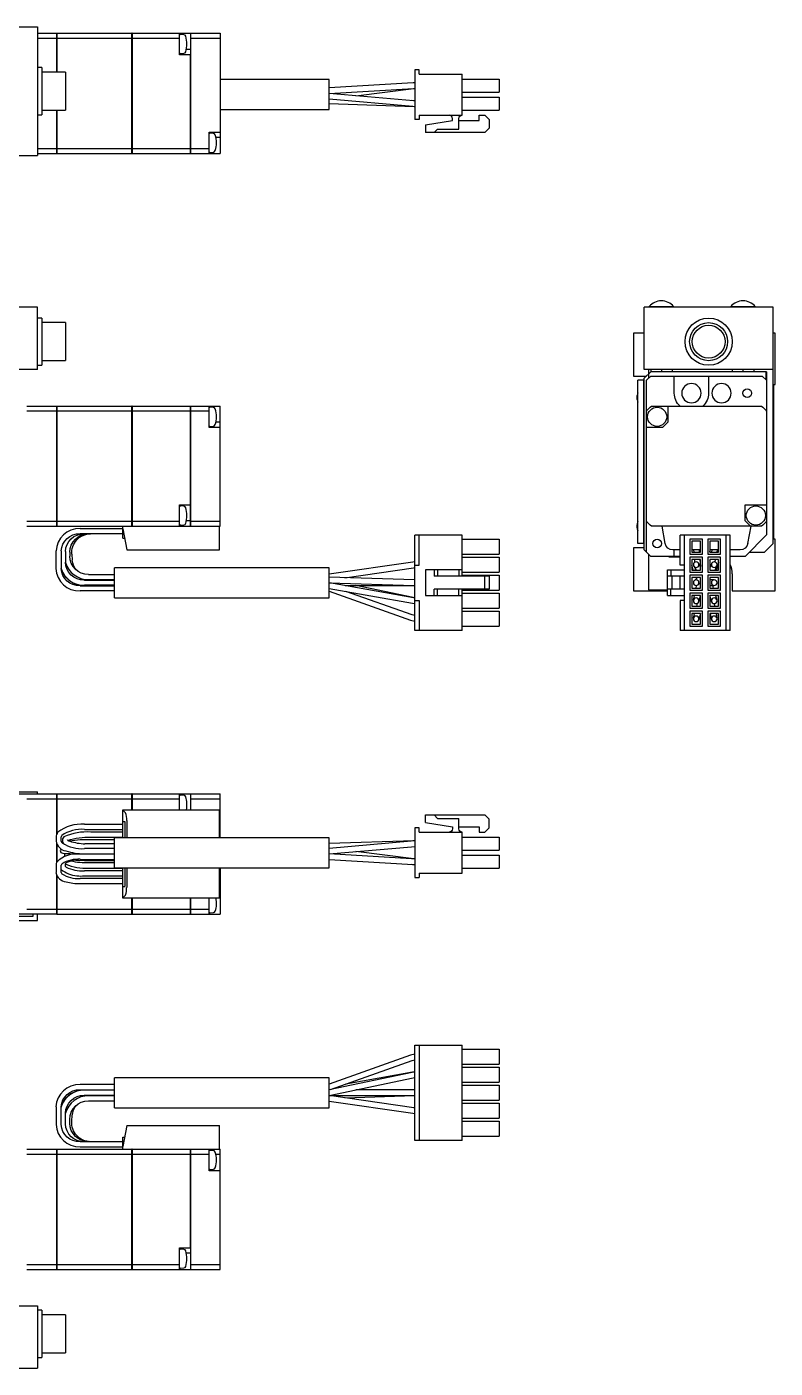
# Model space of a CAD drawing. Extents: x -2 to 412, y -8 to 324.
# Drawn here: x 237.2 to 411.5, y 11.5 to 323.9 of the extents above; entities that cross this region are included whole.
import ezdxf

# ---------------------------------------------------------------- set-up
doc = ezdxf.new("R2010")
doc.units = 0
doc.header["$LTSCALE"] = 0.5
doc.layers.add('MSM_CONTINUOUS', color=7, linetype='CONTINUOUS')

msp = doc.modelspace()

# ---------------------------------------------------------------- linework, layer by layer
at = {"layer": 'MSM_CONTINUOUS'}
for p, q in [((210.7, 323.91), (239.7, 323.91)), ((239.7, 323.91), (239.7, 293.91)), ((239.7, 322.41), (244.19, 322.41)), ((244.19, 313.33), (244.19, 322.41)), ((244.2, 322.41), (244.2, 313.33)), ((244.2, 322.41), (261.69, 322.41)), ((261.69, 294.41), (261.69, 322.41)), ((261.7, 322.4), (261.69, 322.4)), ((261.7, 322.41), (275.3, 322.41)), ((261.7, 322.41), (261.7, 294.41)), ((272.8, 317.41), (272.8, 322.41)), ((273.78, 322.07), (273.01, 322.14)), ((275.31, 322.41), (282.2, 322.41)), ((275.31, 322.41), (275.31, 294.41)), ((282.2, 322.41), (282.2, 294.41)), ((239.7, 321.25), (244.19, 321.25)), ((244.2, 321.25), (261.69, 321.25)), ((261.7, 321.24), (261.69, 321.24)), ((261.7, 321.25), (272.8, 321.25)), ((275.3, 318.66), (274.37, 318.66)), ((275.31, 321.25), (282.2, 321.25)), ((275.3, 317.41), (272.8, 317.41)), ((273.01, 317.67), (273.78, 317.74)), ((275.3, 294.41), (275.3, 317.41)), ((240.7, 314.41), (239.7, 314.41)), ((240.7, 314.41), (240.7, 303.41)), ((246.2, 313.33), (240.7, 313.33)), ((244.2, 313.48), (244.19, 313.46)), ((246.2, 313.33), (246.2, 304.48)), ((327.6, 313.9), (327.6, 302.3)), ((328.6, 313.9), (327.6, 313.9)), ((328.6, 312.9), (328.6, 313.9)), ((328.6, 312.9), (338.6, 312.9)), ((338.6, 303.3), (338.6, 312.9)), ((307.6, 311.64), (282.2, 311.64)), ((307.6, 304.64), (307.6, 311.64)), ((327.18, 310.83), (307.6, 309.71)), ((307.6, 308.4), (327.25, 309.53)), ((313.82, 307.86), (327.37, 309.52)), ((327.6, 310.85), (327.18, 310.83)), ((327.25, 309.53), (327.6, 309.55)), ((327.58, 309.54), (327.6, 309.54)), ((338.6, 311.7), (347.2, 311.7)), ((347.2, 311.7), (347.2, 308.7)), ((307.6, 307.1), (327.13, 305.39)), ((327.24, 306.69), (307.62, 308.41)), ((327.6, 306.67), (326.82, 306.72)), ((327.6, 306.66), (327.24, 306.69)), ((338.6, 308.7), (347.2, 308.7)), ((338.6, 307.5), (347.2, 307.5)), ((347.2, 307.5), (347.2, 304.5)), ((239.7, 303.41), (240.7, 303.41)), ((240.7, 304.48), (246.2, 304.48)), ((244.19, 294.41), (244.19, 304.48)), ((244.19, 303.71), (244.2, 303.69)), ((244.2, 304.48), (244.2, 294.41)), ((282.2, 304.64), (307.6, 304.64)), ((307.6, 306.01), (327.46, 305.36)), ((327.13, 305.39), (327.6, 305.36)), ((327.46, 305.36), (327.6, 305.35)), ((328.6, 303.3), (338.6, 303.3)), ((328.6, 303.3), (328.6, 302.3)), ((338.6, 304.5), (347.2, 304.5)), ((342.6, 303.3), (343.9, 303.3)), ((342.6, 302.1), (342.6, 303.3)), ((343.9, 303.3), (344.9, 302.3)), ((328.6, 302.3), (327.6, 302.3)), ((330.1, 301.1), (336.35, 302.1)), ((330.1, 301.1), (330.1, 299.3)), ((332.1, 299.3), (332.9, 300.1)), ((332.9, 300.1), (337.85, 300.1)), ((336.35, 302.1), (336.35, 302.55)), ((337.85, 300.1), (337.85, 302.55)), ((337.85, 302.1), (342.6, 302.1)), ((344.9, 300.3), (343.9, 299.3)), ((344.9, 302.3), (344.9, 300.3)), ((279.7, 299.41), (282.2, 299.41)), ((279.7, 294.41), (279.7, 299.41)), ((280.67, 299.07), (279.9, 299.14)), ((282.2, 298.16), (281.26, 298.16)), ((343.9, 299.3), (330.1, 299.3)), ((161.2, 293.91), (239.7, 293.91)), ((239.7, 295.56), (244.19, 295.56)), ((239.7, 294.41), (244.19, 294.41)), ((244.2, 295.56), (261.69, 295.56)), ((244.2, 294.41), (261.69, 294.41)), ((261.7, 295.56), (261.69, 295.56)), ((261.7, 294.42), (261.69, 294.42)), ((261.7, 295.56), (275.3, 295.56)), ((261.7, 294.41), (275.3, 294.41)), ((275.31, 295.56), (279.7, 295.56)), ((275.31, 294.41), (282.2, 294.41)), ((279.9, 294.67), (280.67, 294.74)), ((239.7, 258.58), (210.7, 258.58)), ((239.7, 244.08), (239.7, 258.58)), ((381.02, 244.08), (381.02, 258.58)), ((411.02, 258.58), (381.02, 258.58)), ((382.17, 258.74), (387.87, 258.74)), ((382.17, 258.74), (382.17, 258.58)), ((387.87, 258.58), (387.87, 258.74)), ((401.17, 258.74), (406.87, 258.74)), ((401.17, 258.74), (401.17, 258.58)), ((406.87, 258.58), (406.87, 258.74)), ((411.02, 203.58), (411.02, 258.58)), ((240.7, 256.08), (239.7, 256.08)), ((240.7, 256.08), (240.7, 245.08)), ((246.2, 255.01), (240.7, 255.01)), ((246.2, 255.01), (246.2, 246.16)), ((381.02, 252.58), (378.52, 252.58)), ((378.52, 252.58), (378.52, 242.58)), ((411.52, 252.58), (411.02, 252.58)), ((411.52, 240.58), (411.52, 252.58)), ((239.7, 244.08), (210.7, 244.08)), ((239.7, 245.08), (240.7, 245.08)), ((240.7, 246.16), (246.2, 246.16)), ((411.02, 244.08), (381.02, 244.08)), ((382.02, 244.08), (382.02, 242.08)), ((382.52, 244.08), (382.52, 243.58)), ((385.02, 244.08), (385.02, 243.58)), ((387.52, 244.08), (387.52, 243.58)), ((401.52, 244.08), (401.52, 243.58)), ((404.02, 244.08), (404.02, 243.58)), ((406.52, 244.08), (406.52, 243.58)), ((378.52, 242.58), (381.52, 242.58)), ((379.52, 203.58), (379.52, 241.58)), ((381.02, 241.58), (379.52, 241.58)), ((380.92, 203.58), (380.92, 241.58)), ((382.52, 243.58), (381.02, 242.08)), ((381.02, 202.08), (381.02, 242.08)), ((382.52, 242.58), (381.52, 241.58)), ((381.52, 234.47), (381.52, 241.58)), ((409.52, 243.58), (382.52, 243.58)), ((382.52, 242.58), (408.52, 242.58)), ((388.02, 238.58), (388.02, 242.58)), ((396.02, 242.58), (396.02, 238.58)), ((409.52, 241.58), (408.52, 242.58)), ((409.42, 241.68), (409.42, 243.58)), ((409.52, 243.58), (409.52, 234.47)), ((411.22, 240.58), (411.52, 240.58)), ((411.22, 204.58), (411.22, 240.58)), ((237.2, 235.58), (244.19, 235.58)), ((237.2, 234.43), (244.19, 234.43)), ((244.19, 207.58), (244.19, 235.58)), ((244.2, 235.58), (261.69, 235.58)), ((244.2, 235.58), (244.2, 207.58)), ((244.2, 234.43), (261.69, 234.43)), ((261.69, 207.58), (261.69, 235.58)), ((261.7, 235.57), (261.69, 235.57)), ((261.7, 234.42), (261.69, 234.42)), ((261.7, 235.58), (275.3, 235.58)), ((261.7, 235.58), (261.7, 207.58)), ((261.7, 234.43), (275.3, 234.43)), ((275.3, 207.58), (275.3, 235.58)), ((275.31, 235.58), (282.2, 235.58)), ((275.31, 235.58), (275.31, 207.58)), ((275.31, 234.43), (279.7, 234.43)), ((279.7, 230.58), (279.7, 235.58)), ((280.67, 235.25), (279.9, 235.31)), ((282.2, 207.58), (282.2, 235.58)), ((381.52, 208.74), (381.52, 234.43)), ((382.68, 235.58), (408.37, 235.58)), ((386.52, 235.58), (386.52, 231.83)), ((409.52, 234.43), (409.52, 208.74)), ((282.2, 231.83), (281.26, 231.83)), ((282.2, 230.58), (279.7, 230.58)), ((279.9, 230.85), (280.67, 230.92)), ((385.27, 230.58), (381.52, 230.58)), ((272.8, 212.58), (275.3, 212.58)), ((272.8, 207.58), (272.8, 212.58)), ((404.52, 212.58), (409.52, 212.58)), ((404.52, 208.83), (404.52, 212.58)), ((273.78, 212.25), (273.01, 212.31)), ((237.2, 208.74), (244.19, 208.74)), ((237.2, 207.58), (244.19, 207.58)), ((244.2, 208.74), (261.69, 208.74)), ((244.2, 207.58), (282.2, 207.58)), ((249.6, 207.03), (259.6, 207.03)), ((259.6, 204.78), (259.6, 207.58)), ((259.6, 206.98), (260.46, 202.08)), ((261.7, 208.73), (261.69, 208.73)), ((261.7, 207.59), (261.69, 207.59)), ((261.7, 208.74), (272.8, 208.74)), ((273.01, 207.85), (273.78, 207.92)), ((275.3, 208.83), (274.37, 208.83)), ((275.31, 208.74), (282.2, 208.74)), ((282.1, 202.08), (282.1, 207.58)), ((381.52, 201.58), (381.52, 208.69)), ((408.37, 207.58), (382.68, 207.58)), ((385.93, 203.57), (385.22, 207.58)), ((405.82, 207.58), (405.11, 203.57)), ((409.52, 208.69), (409.52, 205.58)), ((259.6, 205.83), (249.6, 205.83)), ((252.08, 205.83), (251.84, 205.83)), ((259.6, 204.78), (259.99, 204.78)), ((338.6, 205.53), (327.6, 205.53)), ((327.6, 183.33), (327.6, 205.53)), ((328.6, 198.53), (328.6, 205.53)), ((338.6, 195.93), (338.6, 205.53)), ((338.6, 204.58), (347.2, 204.58)), ((347.2, 204.58), (347.2, 201.08)), ((381.02, 203.58), (379.52, 203.58)), ((389.42, 198.53), (389.42, 205.53)), ((401.02, 205.53), (389.42, 205.53)), ((390.42, 183.33), (390.42, 205.53)), ((391.62, 204.58), (391.62, 201.08)), ((394.62, 204.58), (391.62, 204.58)), ((392.12, 204.08), (392.12, 201.58)), ((394.12, 204.08), (392.12, 204.08)), ((394.12, 201.58), (394.12, 204.08)), ((394.62, 201.08), (394.62, 204.58)), ((398.82, 204.58), (395.82, 204.58)), ((395.82, 204.58), (395.82, 201.08)), ((396.32, 204.08), (396.32, 201.58)), ((398.32, 204.08), (396.32, 204.08)), ((398.32, 201.58), (398.32, 204.08)), ((398.82, 201.08), (398.82, 204.58)), ((400.02, 205.53), (400.02, 183.33)), ((401.02, 183.33), (401.02, 205.53)), ((404.52, 200.58), (409.52, 205.58)), ((409.02, 201.58), (411.02, 203.58)), ((411.52, 204.58), (411.22, 204.58)), ((411.52, 192.58), (411.52, 204.58)), ((244, 197.73), (244, 201.83)), ((245.2, 201.83), (245.2, 197.73)), ((246.2, 201.67), (246.2, 199.19)), ((247.2, 201.52), (247.2, 200.64)), ((247.67, 201.07), (247.79, 199.68)), ((260.46, 202.08), (282.1, 202.08)), ((338.6, 201.08), (347.2, 201.08)), ((338.6, 200.38), (347.2, 200.38)), ((347.2, 200.38), (347.2, 196.88)), ((381.02, 202.58), (378.52, 202.58)), ((378.52, 202.58), (378.52, 192.58)), ((381.02, 202.08), (382.52, 200.58)), ((382.02, 201.08), (382.02, 192.78)), ((389.42, 200.58), (382.52, 200.58)), ((386.82, 200.38), (386.82, 200.58)), ((389.42, 200.38), (386.82, 200.38)), ((389.42, 202.08), (387.7, 202.08)), ((388.02, 200.58), (388.02, 202.08)), ((391.62, 201.08), (394.62, 201.08)), ((391.62, 200.38), (391.62, 196.88)), ((394.62, 200.38), (391.62, 200.38)), ((394.12, 202.08), (392.12, 202.08)), ((392.12, 201.58), (394.12, 201.58)), ((392.63, 201.58), (392.58, 202.08)), ((393.79, 202.08), (393.83, 201.58)), ((394.12, 201.71), (394.11, 202.08)), ((394.62, 196.88), (394.62, 200.38)), ((395.82, 201.08), (398.82, 201.08)), ((395.82, 200.38), (395.82, 196.88)), ((398.82, 200.38), (395.82, 200.38)), ((398.32, 202.08), (396.32, 202.08)), ((396.32, 201.58), (396.4, 202.08)), ((396.32, 201.58), (398.32, 201.58)), ((396.78, 202.08), (396.68, 201.58)), ((398, 202.08), (397.9, 201.58)), ((398.82, 196.88), (398.82, 200.38)), ((403.34, 202.08), (401.02, 202.08)), ((404.52, 200.58), (401.02, 200.58)), ((405.52, 201.58), (409.02, 201.58)), ((245.21, 197.74), (245.2, 197.77)), ((257.6, 190.93), (257.6, 197.93)), ((307.6, 197.93), (257.6, 197.93)), ((327.12, 199.22), (307.6, 196.39)), ((307.6, 190.93), (307.6, 197.93)), ((311.3, 195.61), (327.28, 197.93)), ((327.6, 199.27), (327.09, 199.22)), ((327.28, 197.93), (327.6, 197.97)), ((327.6, 198.53), (328.6, 198.53)), ((338.6, 197.43), (330.1, 197.43)), ((330.1, 197.43), (330.1, 191.43)), ((332.1, 197.43), (332.1, 195.93)), ((332.9, 197.43), (332.9, 195.93)), ((337.85, 197.43), (337.85, 195.93)), ((338.6, 196.88), (347.2, 196.88)), ((386.42, 191.43), (386.42, 197.43)), ((386.42, 197.43), (390.42, 197.43)), ((387.22, 197.43), (387.22, 195.93)), ((390.42, 198.53), (389.42, 198.53)), ((391.62, 196.88), (394.62, 196.88)), ((394.12, 199.88), (392.12, 199.88)), ((392.12, 199.88), (392.12, 197.38)), ((392.38, 197.38), (392.12, 198.56)), ((392.34, 197.56), (392.12, 198.08)), ((392.12, 197.38), (394.12, 197.38)), ((392.56, 198.3), (393.11, 197.38)), ((392.83, 199.21), (392.77, 199.88)), ((392.98, 197.38), (392.96, 197.64)), ((394.12, 198.23), (393.68, 198.97)), ((393.97, 199.88), (394.11, 198.25)), ((394.12, 197.38), (394.12, 199.88)), ((395.82, 196.88), (398.82, 196.88)), ((398.32, 199.88), (396.32, 199.88)), ((396.32, 199.88), (396.32, 197.38)), ((396.32, 199.7), (396.36, 199.88)), ((396.71, 198.87), (396.32, 197.87)), ((396.32, 197.38), (398.32, 197.38)), ((397.58, 199.88), (397.46, 199.27)), ((397.52, 197.38), (397.92, 198.39)), ((398.32, 199.16), (397.75, 197.38)), ((398.32, 197.38), (398.32, 199.88)), ((249.6, 193.73), (257.6, 193.73)), ((249.89, 195.19), (249.86, 195.19)), ((249.86, 195.19), (249.89, 195.18)), ((250.6, 195.13), (249.89, 195.19)), ((249.89, 195.18), (251.1, 195.03)), ((257.6, 195.13), (250.6, 195.13)), ((250.6, 195.03), (257.6, 195.03)), ((257.6, 193.83), (250.6, 193.83)), ((251.6, 196.33), (257.6, 196.33)), ((327.5, 195.09), (307.6, 195.73)), ((307.6, 194.43), (327.46, 193.79)), ((327.27, 190.95), (307.67, 194.43)), ((311.32, 193.78), (327.6, 193.78)), ((327.21, 190.98), (313.86, 193.78)), ((327.46, 193.79), (327.6, 193.78)), ((327.6, 195.08), (327.5, 195.09)), ((344.9, 195.93), (332.1, 195.93)), ((338.6, 196.18), (347.2, 196.18)), ((343.9, 192.93), (343.9, 195.93)), ((344.9, 195.93), (344.9, 192.93)), ((347.2, 196.18), (347.2, 192.68)), ((390.42, 195.93), (386.42, 195.93)), ((387.42, 195.93), (387.42, 192.93)), ((389.42, 192.93), (389.42, 195.93)), ((391.62, 196.18), (391.62, 192.68)), ((394.62, 196.18), (391.62, 196.18)), ((394.12, 195.68), (392.12, 195.68)), ((392.12, 195.68), (392.12, 193.18)), ((393.38, 195.61), (392.67, 194.9)), ((393.11, 193.78), (393, 193.18)), ((393.58, 193.97), (394.12, 194.51)), ((394.12, 193.18), (394.12, 195.68)), ((394.62, 192.68), (394.62, 196.18)), ((395.82, 196.18), (395.82, 192.68)), ((398.82, 196.18), (395.82, 196.18)), ((398.32, 195.68), (396.32, 195.68)), ((396.32, 195.68), (396.32, 193.18)), ((397.32, 195.08), (396.32, 195.08)), ((396.32, 193.78), (397.32, 193.78)), ((397.19, 193.18), (397.02, 193.78)), ((398.32, 193.18), (398.32, 195.68)), ((398.82, 192.68), (398.82, 196.18)), ((401.52, 196.48), (401.52, 192.58)), ((257.6, 192.53), (249.6, 192.53)), ((257.6, 190.93), (307.6, 190.93)), ((307.6, 193.12), (327.04, 189.67)), ((307.6, 192.44), (326.56, 185.71)), ((326.99, 186.94), (311.54, 192.42)), ((327.6, 190.91), (327.21, 190.98)), ((327.6, 190.91), (327.27, 190.95)), ((330.1, 191.43), (338.6, 191.43)), ((344.9, 192.93), (332.1, 192.93)), ((332.1, 191.43), (332.1, 192.93)), ((332.9, 191.43), (332.9, 192.93)), ((337.85, 191.43), (337.85, 192.93)), ((338.6, 183.33), (338.6, 192.93)), ((338.6, 192.68), (347.2, 192.68)), ((338.6, 191.98), (347.2, 191.98)), ((347.2, 191.98), (347.2, 188.48)), ((378.52, 192.58), (386.42, 192.58)), ((382.02, 192.78), (386.42, 192.78)), ((390.42, 192.93), (386.42, 192.93)), ((386.42, 191.43), (390.42, 191.43)), ((387.22, 191.43), (387.22, 192.93)), ((391.62, 192.68), (394.62, 192.68)), ((394.62, 191.98), (391.62, 191.98)), ((391.62, 191.98), (391.62, 188.48)), ((392.12, 193.18), (394.12, 193.18)), ((392.12, 191.48), (392.12, 188.98)), ((394.12, 191.48), (392.12, 191.48)), ((392.48, 190.35), (392.69, 191.48)), ((394.01, 191.48), (393.76, 190.11)), ((394.12, 188.98), (394.12, 191.48)), ((394.62, 188.48), (394.62, 191.98)), ((395.82, 192.68), (398.82, 192.68)), ((395.82, 191.98), (395.82, 188.48)), ((398.82, 191.98), (395.82, 191.98)), ((396.32, 193.18), (398.32, 193.18)), ((396.32, 191.48), (396.32, 188.98)), ((398.32, 191.48), (396.32, 191.48)), ((396.69, 190.06), (396.32, 191.43)), ((397.65, 191.48), (397.95, 190.4)), ((398.32, 188.98), (398.32, 191.48)), ((398.82, 188.48), (398.82, 191.98)), ((401.52, 192.58), (411.52, 192.58)), ((327.04, 189.67), (327.6, 189.6)), ((327.6, 190.33), (328.6, 190.33)), ((328.6, 190.33), (328.6, 183.33)), ((338.6, 188.48), (347.2, 188.48)), ((338.6, 187.78), (347.2, 187.78)), ((347.2, 187.78), (347.2, 184.28)), ((389.42, 190.33), (389.42, 183.33)), ((390.42, 190.33), (389.42, 190.33)), ((391.62, 188.48), (394.62, 188.48)), ((391.62, 187.78), (391.62, 184.28)), ((394.62, 187.78), (391.62, 187.78)), ((392.12, 188.98), (394.12, 188.98)), ((393.33, 189.62), (393.18, 188.98)), ((394.62, 184.28), (394.62, 187.78)), ((395.82, 188.48), (398.82, 188.48)), ((395.82, 187.78), (395.82, 184.28)), ((398.82, 187.78), (395.82, 187.78)), ((396.32, 188.98), (398.32, 188.98)), ((397.5, 188.98), (397.4, 189.59)), ((398.82, 184.28), (398.82, 187.78)), ((326.55, 185.72), (327.6, 185.45)), ((326.56, 185.71), (327.6, 185.45)), ((327.6, 186.77), (326.98, 186.94)), ((394.12, 187.28), (392.12, 187.28)), ((392.12, 187.28), (392.12, 184.78)), ((392.12, 184.78), (394.12, 184.78)), ((392.49, 186.19), (392.76, 187.28)), ((394.1, 187.28), (393.75, 185.88)), ((394.12, 184.78), (394.12, 187.28)), ((396.32, 187.28), (396.32, 184.78)), ((398.32, 187.28), (396.32, 187.28)), ((396.32, 184.78), (398.32, 184.78)), ((396.68, 185.93), (396.46, 187.28)), ((397.78, 187.28), (397.96, 186.14)), ((398.32, 184.78), (398.32, 187.28)), ((338.6, 183.33), (327.6, 183.33)), ((338.6, 184.28), (347.2, 184.28)), ((401.02, 183.33), (389.42, 183.33)), ((391.62, 184.28), (394.62, 184.28)), ((395.82, 184.28), (398.82, 184.28)), ((161.2, 145.76), (239.7, 145.76)), ((231.2, 145.26), (244.19, 145.26)), ((237.2, 144.11), (244.19, 144.11)), ((239.7, 145.26), (239.7, 145.76)), ((244.19, 135.97), (244.19, 145.26)), ((244.2, 145.26), (261.69, 145.26)), ((244.2, 145.26), (244.2, 135.99)), ((244.2, 144.11), (261.69, 144.11)), ((261.69, 141.56), (261.69, 145.26)), ((261.7, 145.25), (261.69, 145.25)), ((261.7, 144.11), (261.69, 144.11)), ((261.7, 145.26), (275.3, 145.26)), ((261.7, 145.26), (261.7, 141.56)), ((261.7, 144.11), (272.8, 144.11)), ((272.8, 141.56), (272.8, 145.26)), ((273.78, 144.93), (273.01, 144.99)), ((275.31, 145.26), (275.31, 141.56)), ((275.31, 145.26), (282.2, 145.26)), ((275.31, 144.11), (282.2, 144.11)), ((282.2, 135.03), (282.2, 145.26)), ((259.6, 141.56), (282.1, 141.56)), ((259.6, 135.03), (259.6, 141.56)), ((259.6, 141.46), (260.2, 140.85)), ((282.1, 135.03), (282.1, 141.56)), ((259.6, 138.16), (250.6, 138.16)), ((259.6, 138.86), (259.99, 138.86)), ((259.99, 138.86), (259.99, 135.03)), ((260.46, 139.08), (260.46, 135.03)), ((330.1, 140.36), (343.9, 140.36)), ((330.1, 138.56), (330.1, 140.36)), ((330.1, 138.56), (336.35, 137.56)), ((332.1, 140.36), (332.9, 139.56)), ((332.9, 139.56), (337.85, 139.56)), ((336.35, 137.56), (336.35, 137.11)), ((337.85, 137.11), (337.85, 139.56)), ((337.85, 137.56), (342.6, 137.56)), ((342.6, 137.56), (342.6, 136.36)), ((344.9, 139.36), (343.9, 140.36)), ((344.9, 137.36), (344.9, 139.36)), ((244, 135.22), (244, 134.26)), ((245.2, 134.24), (245.2, 135.22)), ((246.72, 134.43), (246.66, 134.59)), ((250.6, 136.96), (259.6, 136.96)), ((257.6, 134.56), (252.06, 134.56)), ((259.6, 136.36), (252.08, 136.36)), ((252.08, 135.16), (259.6, 135.16)), ((257.6, 128.03), (257.6, 135.03)), ((307.6, 135.03), (257.6, 135.03)), ((307.6, 128.03), (307.6, 135.03)), ((327.6, 137.36), (327.6, 125.76)), ((328.6, 137.36), (327.6, 137.36)), ((328.6, 136.36), (328.6, 137.36)), ((328.6, 136.36), (338.6, 136.36)), ((338.6, 126.76), (338.6, 136.36)), ((338.6, 135.16), (347.2, 135.16)), ((342.6, 136.36), (343.9, 136.36)), ((343.9, 136.36), (344.9, 137.36)), ((347.2, 135.16), (347.2, 132.16)), ((244.19, 129.36), (244.19, 133.61)), ((244.2, 133.59), (244.2, 129.38)), ((245.03, 132.25), (245, 132.06)), ((245.16, 132.43), (245.03, 132.25)), ((245.52, 134.22), (245.53, 134.18)), ((245.53, 134.18), (245.61, 133.98)), ((246, 131.39), (246, 131.34)), ((246, 131.34), (246, 130.94)), ((257.6, 131.21), (249.6, 131.21)), ((257.6, 132.51), (250.6, 132.51)), ((250.6, 131.31), (257.6, 131.31)), ((252.18, 133.61), (252.13, 133.61)), ((257.6, 133.61), (252.15, 133.61)), ((327.46, 134.31), (307.6, 133.66)), ((326.71, 134.24), (307.6, 132.56)), ((326.81, 130.16), (307.6, 131.26)), ((307.62, 131.26), (326.82, 132.94)), ((327.37, 130.15), (313.82, 131.8)), ((327.6, 134.3), (326.71, 134.24)), ((326.82, 132.94), (327.6, 132.99)), ((327.6, 134.31), (327.14, 134.3)), ((327.6, 134.31), (327.46, 134.31)), ((338.6, 132.16), (347.2, 132.16)), ((244, 128.66), (244, 126.92)), ((245.2, 126.92), (245.2, 128.66)), ((246, 130.94), (246, 130.9)), ((246, 130.9), (246.05, 130.67)), ((246.2, 128.32), (246.2, 129.05)), ((248.54, 129.84), (250.6, 129.76)), ((249.6, 130.01), (257.6, 130.01)), ((250.6, 129.76), (257.6, 129.76)), ((257.6, 129.16), (251.6, 129.16)), ((307.6, 129.96), (327.18, 128.84)), ((326.74, 128.86), (327.6, 128.83)), ((327.6, 130.13), (326.81, 130.16)), ((327.03, 128.84), (327.6, 128.82)), ((327.18, 128.84), (327.6, 128.82)), ((338.6, 130.96), (347.2, 130.96)), ((347.2, 130.96), (347.2, 127.96)), ((244.19, 117.26), (244.19, 126.32)), ((244.2, 126.29), (244.2, 117.26)), ((259.6, 125.56), (249.6, 125.56)), ((259.6, 127.36), (250.6, 127.36)), ((250.6, 126.16), (259.6, 126.16)), ((251.6, 127.96), (259.6, 127.96)), ((257.6, 128.03), (307.6, 128.03)), ((259.6, 120.96), (259.6, 128.03)), ((259.99, 128.03), (259.99, 123.66)), ((260.46, 128.03), (260.46, 123.44)), ((282.1, 120.96), (282.1, 128.03)), ((282.2, 128.03), (282.2, 117.26)), ((327.6, 125.76), (328.6, 125.76)), ((328.6, 126.76), (338.6, 126.76)), ((328.6, 126.76), (328.6, 125.76)), ((338.6, 127.96), (347.2, 127.96)), ((249.6, 124.36), (259.6, 124.36)), ((259.6, 123.66), (259.99, 123.66)), ((260.2, 121.67), (259.6, 121.07)), ((282.1, 120.96), (259.6, 120.96)), ((261.69, 117.26), (261.69, 120.96)), ((261.7, 120.96), (261.7, 117.26)), ((275.3, 117.26), (275.3, 120.96)), ((275.31, 120.96), (275.31, 117.26)), ((279.7, 117.26), (279.7, 120.96)), ((282.1, 121.01), (282.2, 121.01)), ((210.7, 115.76), (239.7, 115.76)), ((211.7, 116.76), (238.7, 116.76)), ((244.19, 117.26), (231.2, 117.26)), ((237.2, 118.42), (244.19, 118.42)), ((238.7, 116.76), (238.7, 117.26)), ((239.7, 115.76), (239.7, 117.26)), ((244.2, 118.42), (261.69, 118.42)), ((244.2, 117.26), (261.69, 117.26)), ((261.7, 118.42), (261.69, 118.42)), ((261.7, 117.27), (261.69, 117.27)), ((261.7, 118.42), (275.3, 118.42)), ((261.7, 117.26), (275.3, 117.26)), ((275.31, 118.42), (279.7, 118.42)), ((275.31, 117.26), (282.2, 117.26)), ((279.9, 117.53), (280.67, 117.6)), ((326.56, 84.37), (307.6, 77.64)), ((327.6, 84.63), (326.56, 84.37)), ((327.6, 86.75), (338.6, 86.75)), ((327.6, 64.55), (327.6, 86.75)), ((328.6, 86.75), (328.6, 64.55)), ((338.6, 64.55), (338.6, 86.75)), ((338.6, 85.8), (347.2, 85.8)), ((347.2, 85.8), (347.2, 82.3)), ((307.97, 76.39), (326.99, 83.15)), ((326.98, 83.14), (327.6, 83.31)), ((326.99, 83.15), (327.6, 83.31)), ((338.6, 82.3), (347.2, 82.3)), ((338.6, 81.6), (347.2, 81.6)), ((347.2, 81.6), (347.2, 78.1)), ((257.6, 72.15), (257.6, 79.15)), ((307.6, 79.15), (257.6, 79.15)), ((326.94, 80.38), (307.6, 76.31)), ((307.6, 72.15), (307.6, 79.15)), ((307.66, 75), (327.21, 79.1)), ((327.04, 80.41), (311.54, 77.66)), ((327.6, 80.48), (326.94, 80.38)), ((327.6, 80.48), (327.04, 80.41)), ((327.21, 79.1), (327.6, 79.17)), ((257.6, 77.55), (249.6, 77.55)), ((249.6, 76.35), (257.6, 76.35)), ((249.89, 74.9), (251.1, 75.05)), ((257.6, 76.25), (250.6, 76.25)), ((250.6, 75.05), (257.6, 75.05)), ((327.31, 72.15), (307.6, 75.01)), ((307.66, 75), (327.6, 75)), ((311.3, 74.47), (327.5, 75)), ((327.6, 76.3), (313.86, 76.3)), ((338.6, 78.1), (347.2, 78.1)), ((338.6, 77.4), (347.2, 77.4)), ((347.2, 77.4), (347.2, 73.9)), ((244, 72.35), (244, 68.25)), ((245.2, 68.25), (245.2, 72.35)), ((245.21, 72.35), (245.2, 72.31)), ((249.89, 74.9), (249.86, 74.89)), ((249.86, 74.89), (249.89, 74.9)), ((250.6, 74.95), (249.89, 74.9)), ((257.6, 74.95), (250.6, 74.95)), ((251.6, 73.75), (257.6, 73.75)), ((257.6, 72.15), (307.6, 72.15)), ((307.6, 73.69), (327.12, 70.86)), ((327.6, 72.12), (327.28, 72.15)), ((327.6, 72.12), (327.31, 72.15)), ((338.6, 73.9), (347.2, 73.9)), ((338.6, 73.2), (347.2, 73.2)), ((347.2, 73.2), (347.2, 69.7)), ((246.2, 68.41), (246.2, 70.89)), ((247.2, 68.56), (247.2, 69.44)), ((247.67, 69.02), (247.79, 70.4)), ((327.12, 70.86), (327.6, 70.81)), ((338.6, 69.7), (347.2, 69.7)), ((338.6, 69), (347.2, 69)), ((347.2, 69), (347.2, 65.5)), ((260.46, 68), (259.6, 63.1)), ((260.46, 68), (282.1, 68)), ((282.1, 62.5), (282.1, 68)), ((237.2, 62.5), (244.19, 62.5)), ((244.19, 34.5), (244.19, 62.5)), ((244.2, 62.5), (275.3, 62.5)), ((244.2, 62.5), (244.2, 34.5)), ((259.6, 64.25), (249.6, 64.25)), ((249.6, 63.05), (259.6, 63.05)), ((252.08, 64.25), (251.84, 64.26)), ((259.6, 62.5), (259.6, 65.3)), ((259.6, 65.3), (259.99, 65.3)), ((261.69, 34.5), (261.69, 62.5)), ((261.7, 62.49), (261.69, 62.49)), ((261.7, 62.5), (261.7, 34.5)), ((275.3, 39.5), (275.3, 62.5)), ((275.31, 62.5), (282.2, 62.5)), ((275.31, 62.5), (275.31, 34.5)), ((279.7, 57.5), (279.7, 62.5)), ((282.2, 34.5), (282.2, 62.5)), ((338.6, 64.55), (327.6, 64.55)), ((338.6, 65.5), (347.2, 65.5)), ((237.2, 61.35), (244.19, 61.35)), ((244.2, 61.35), (261.69, 61.35)), ((261.7, 61.34), (261.69, 61.34)), ((261.7, 61.35), (275.3, 61.35)), ((275.31, 61.35), (279.7, 61.35)), ((280.67, 62.16), (279.9, 62.23)), ((282.2, 61.25), (281.26, 61.25)), ((282.2, 57.5), (279.7, 57.5)), ((279.9, 57.77), (280.67, 57.84)), ((272.8, 39.5), (275.3, 39.5)), ((272.8, 34.5), (272.8, 39.5)), ((273.78, 39.16), (273.01, 39.23)), ((275.3, 38.25), (274.37, 38.25)), ((275.3, 38.25), (275.3, 34.51)), ((237.2, 35.66), (244.19, 35.66)), ((237.2, 34.5), (244.19, 34.5)), ((244.2, 35.66), (261.69, 35.66)), ((244.2, 34.5), (261.69, 34.5)), ((261.7, 35.67), (261.69, 35.67)), ((261.7, 34.51), (261.69, 34.51)), ((261.7, 35.66), (272.8, 35.66)), ((261.7, 34.5), (275.3, 34.5)), ((273.01, 34.77), (273.78, 34.84)), ((275.31, 35.66), (282.2, 35.66)), ((275.31, 34.5), (282.2, 34.5)), ((210.7, 26), (239.7, 26)), ((239.7, 26), (239.7, 11.5)), ((240.7, 25), (239.7, 25)), ((240.7, 25), (240.7, 14)), ((246.2, 23.93), (240.7, 23.93)), ((246.2, 23.93), (246.2, 15.08)), ((239.7, 14), (240.7, 14)), ((240.7, 15.08), (246.2, 15.08)), ((210.7, 11.5), (239.7, 11.5))]:
    msp.add_line(p, q, dxfattribs=at)
for centre, radius in [((396.02, 250.58), 5.5), ((396.02, 250.58), 4.43), ((396.02, 250.58), 3.82), ((405.02, 238.58), 1.01), ((384.02, 233.08), 2.23), ((407.02, 210.08), 2.23), ((384.02, 203.58), 1.01)]:
    msp.add_circle(centre, radius, dxfattribs=at)
at = {"layer": 'MSM_CONTINUOUS', "extrusion": (0, 0, -1)}
for centre, radius in [((-392.02, 238.58), 2.25), ((-399.02, 238.58), 2.25), ((-393.12, 198.63), 0.65), ((-397.32, 198.63), 0.65), ((-393.12, 194.43), 0.65), ((-397.32, 194.43), 0.65), ((-393.12, 190.23), 0.65), ((-397.32, 190.23), 0.65), ((-393.12, 186.03), 0.65), ((-397.32, 186.03), 0.65)]:
    msp.add_circle(centre, radius, dxfattribs=at)
at = {"layer": 'MSM_CONTINUOUS'}
for centre, radius, start, end in [((273, 321.94), 0.2, 85, 180), ((273.74, 321.57), 0.5, 17.6292, 85), ((268.5, 319.91), 6, 342.3708, 17.6292), ((273, 317.87), 0.2, 180, 275), ((273.74, 318.24), 0.5, 275, 342.3708), ((335.6, 302.55), 0.75, 0, 90), ((279.89, 298.94), 0.2, 85, 161.8051), ((280.63, 298.57), 0.5, 17.6292, 85), ((275.39, 296.91), 6, 342.3708, 17.6292), ((279.89, 294.87), 0.2, 198.1949, 275), ((280.63, 295.24), 0.5, 275, 342.3708), ((385.02, 256.38), 3.7, 90, 140.3692), ((385.02, 256.38), 3.7, 39.6308, 90), ((404.02, 256.38), 3.7, 90, 140.3692), ((404.02, 256.38), 3.7, 39.6308, 90), ((382.32, 237.59), 3, 159.0034, 180.1444), ((382.32, 237.57), 3, 180, 201.04), ((279.89, 235.11), 0.2, 85, 161.8051), ((280.63, 234.75), 0.5, 17.6292, 85), ((275.39, 233.08), 6, 342.3708, 17.6292), ((280.63, 231.42), 0.5, 275, 342.3708), ((279.89, 231.05), 0.2, 198.1949, 275), ((273, 212.11), 0.2, 85, 180), ((273.74, 211.75), 0.5, 17.6292, 85), ((268.5, 210.08), 6, 342.3708, 17.6292), ((249.41, 201.62), 5.41, 87.9657, 177.8137), ((273, 208.05), 0.2, 180, 275), ((273.74, 208.42), 0.5, 275, 342.3708), ((382.32, 207.59), 3, 159.0034, 180.1444), ((382.32, 207.57), 3, 180, 201.04), ((249.4, 197.94), 5.41, 182.1273, 272.0933), ((250.52, 199.4), 5.57, 197.3809, 270.7723), ((251.57, 200.72), 5.59, 195.9654, 270.2921), ((396.52, 196.48), 5, 0, 25.8857), ((273, 144.79), 0.2, 85, 180), ((273.74, 144.43), 0.5, 17.6292, 85), ((268.5, 142.76), 6, 348.463, 17.6291), ((255.96, 139.32), 4.51, 356.9565, 19.8759), ((249.84, 129.46), 8.74, 85.0197, 128.3235), ((245.72, 135.18), 1.72, 139.0024, 178.8954), ((245.81, 135.14), 0.622, 138.9031, 173.0608), ((249.85, 129.28), 7.72, 84.4381, 125.6687), ((246.46, 134.47), 0.978, 128.7039, 194.8652), ((251.16, 123.66), 12.73, 85.8454, 114.6186), ((247.24, 135.1), 0.846, 231.4689, 266.9127), ((251.32, 107.7), 26.87, 88.4238, 98.8516), ((246.71, 134.7), 2.75, 189.2724, 261.0568), ((248.75, 124.84), 6.43, 82.4193, 135.037), ((245.62, 132.04), 0.622, 178.1145, 264.9417), ((246.06, 134.46), 0.889, 193.8661, 231.118), ((250.02, 141.14), 8.65, 238.5524, 273.8561), ((249.32, 201.29), 69.98, 266.9256, 270.5083), ((246.73, 134.43), 1.21, 201.8456, 229.7784), ((250.4, 144.25), 12.93, 251.4264, 270.8555), ((251.41, 147.36), 13.77, 252.1759, 267.1972), ((251.41, 147.36), 13.77, 272.9984, 272.9996), ((245.45, 128.65), 1.45, 149.5973, 179.5942), ((245.67, 128.59), 0.476, 123.7324, 171.3862), ((249.12, 122.9), 7.13, 86.1621, 121.44), ((246.74, 128.64), 0.679, 120.1743, 142.5013), ((246.43, 129.11), 0.266, 210.6087, 235.589), ((247.12, 129.15), 1.25, 222.2163, 230.9064), ((250.76, 138.89), 10.96, 245.8666, 274.385), ((250.07, 136.06), 8.72, 244.6207, 273.4586), ((251.3, 115.96), 14.15, 96.6571, 110.3054), ((246.55, 127.39), 2.6, 190.5511, 265.471), ((249.66, 133.36), 7.25, 231.9863, 263.6299), ((245.7, 127.02), 0.517, 191.8582, 224.7596), ((249.09, 132.4), 6.86, 236.8577, 274.2662), ((249.73, 134.57), 8.45, 264.0847, 275.9153), ((249.48, 135.75), 11.39, 254.0263, 270.5737), ((255.82, 123.22), 4.64, 340.4546, 2.713), ((275.39, 119.76), 6, 342.3708, 11.5369), ((279.89, 117.73), 0.2, 198.1949, 275), ((280.63, 118.1), 0.5, 275, 342.3708), ((249.4, 72.15), 5.41, 87.9067, 177.8727), ((250.52, 70.68), 5.57, 89.2277, 162.6191), ((251.57, 69.36), 5.59, 89.7079, 164.0346), ((249.41, 68.46), 5.41, 182.1863, 272.0343), ((279.89, 62.03), 0.2, 85, 161.8051), ((280.63, 61.67), 0.5, 17.6292, 85), ((275.39, 60), 6, 342.3708, 17.6292), ((279.89, 57.97), 0.2, 198.1949, 275), ((280.63, 58.33), 0.5, 275, 342.3708), ((273, 39.03), 0.2, 85, 180), ((273.74, 38.67), 0.5, 17.6292, 85), ((268.5, 37), 6, 342.3708, 17.6292), ((273, 34.97), 0.2, 180, 275), ((273.74, 35.33), 0.5, 275, 342.3708)]:
    msp.add_arc(centre, radius, start, end, dxfattribs=at)
at = {"layer": 'MSM_CONTINUOUS', "extrusion": (0, 0, -1)}
for centre, radius, start, end in [((-338.6, 302.55), 0.75, 0, 90), ((-392.02, 238.58), 4, 311.4096, 0), ((-392.02, 238.58), 4, 180, 228.5904), ((-395.52, 221.58), 19, 42.5374, 47.4636), ((-395.52, 221.58), 19, 132.5364, 137.4636), ((-372.48, 244.63), 19, 222.3336, 227.6664), ((-395.52, 221.58), 19, 312.5374, 317.4626), ((-418.57, 221.63), 19, 312.3336, 317.6664), ((-395.52, 221.58), 19, 222.5364, 227.4626), ((-249.41, 201.62), 4.22, 2.8542, 92.5704), ((-250.48, 201.55), 4.29, 1.642, 91.5567), ((-251.55, 201.48), 4.36, 0.5892, 90.5857), ((-252.05, 201.44), 4.39, 355.0821, 90.1308), ((-387.7, 203.88), 1.8, 270, 350), ((-403.34, 203.88), 1.8, 190, 270), ((-251.55, 200.69), 4.36, 269.4314, 359.3937), ((-392.02, 204.58), 3.5, 233.1642, 238.9973), ((-249.41, 197.95), 4.22, 267.5064, 357.069), ((-250.49, 199.18), 5.45, 271.1091, 336.0046), ((-250.48, 199.32), 4.29, 268.4892, 358.3121), ((-252.15, 200.07), 4.37, 322.9581, 354.9542), ((-251.31, 121.4), 13.78, 70.6907, 93.2092), ((-335.6, 137.11), 0.75, 180, 270), ((-338.6, 137.11), 0.75, 270, 0), ((-250.13, 117.82), 13.5, 84.8625, 92.0051), ((-251.39, 158.88), 25.29, 268.3223, 271.4809), ((-251.17, 144.96), 15.8, 268.4424, 283.4128), ((-327.9, 134.46), 4.35, 274.0193, 276.9792), ((-249.41, 72.13), 4.22, 2.931, 92.4936), ((-250.49, 70.9), 5.45, 23.9954, 88.8909), ((-250.48, 70.76), 4.29, 1.6879, 91.5108), ((-251.55, 69.39), 4.36, 0.6063, 90.5686), ((-252.15, 70.02), 4.37, 5.0458, 37.0419), ((-252.05, 68.64), 4.39, 269.8692, 4.9179), ((-249.41, 68.46), 4.22, 267.4296, 357.1458), ((-250.48, 68.53), 4.29, 268.4433, 358.358), ((-251.55, 68.61), 4.36, 269.4143, 359.4108)]:
    msp.add_arc(centre, radius, start, end, dxfattribs=at)

doc.saveas('drawing.dxf')
